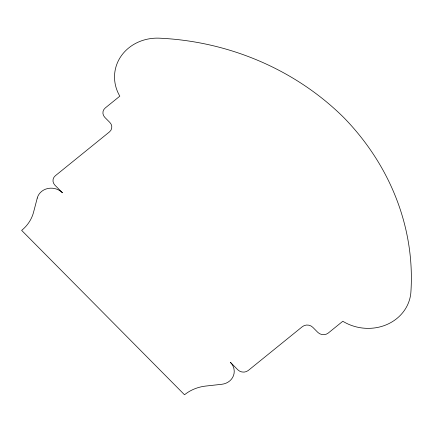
<?xml version="1.0" encoding="UTF-8"?>
<svg xmlns="http://www.w3.org/2000/svg" width="433" height="433" viewBox="0 0 433 433"><rect width="100%" height="100%" fill="white"/><g stroke="black" fill="none" stroke-linecap="round" stroke-linejoin="round"><path stroke-width="0.65" d="M37.26 198.065L33.585 212.148A40.67 36.708 9.3 0 1 21.65 230.383L184.507 394.772A40.67 36.708 9.3 0 1 205.859 386.047L221.75 384.288A14.787 13.347 9.3 0 0 233.425 375.812A14.787 13.347 9.3 0 0 230.318 362.232L237.831 369.814A7.393 6.674 9.3 0 0 248.255 370.491L302.386 326.65A7.393 6.674 9.3 0 1 312.81 327.321L317.822 332.382A7.393 6.674 9.3 0 0 328.246 333.058L342.806 321.259A44.366 40.042 9.3 0 0 387.178 324.414A44.366 40.042 9.3 0 0 410.96 291.095A260.136 234.794 9.3 0 0 343.818 117.592A260.136 234.794 9.3 0 0 160.448 38.228A44.366 40.042 9.3 0 0 121.218 55.949A44.366 40.042 9.3 0 0 119.817 96.169L105.251 107.969A7.393 6.674 9.3 0 0 104.851 117.408L109.863 122.469A7.393 6.674 9.3 0 1 109.462 131.908L55.332 175.749A7.393 6.674 9.3 0 0 54.931 185.194L62.449 192.782A14.787 13.347 9.3 0 0 47.857 188.501A14.787 13.347 9.3 0 0 37.26 198.065"/></g></svg>
